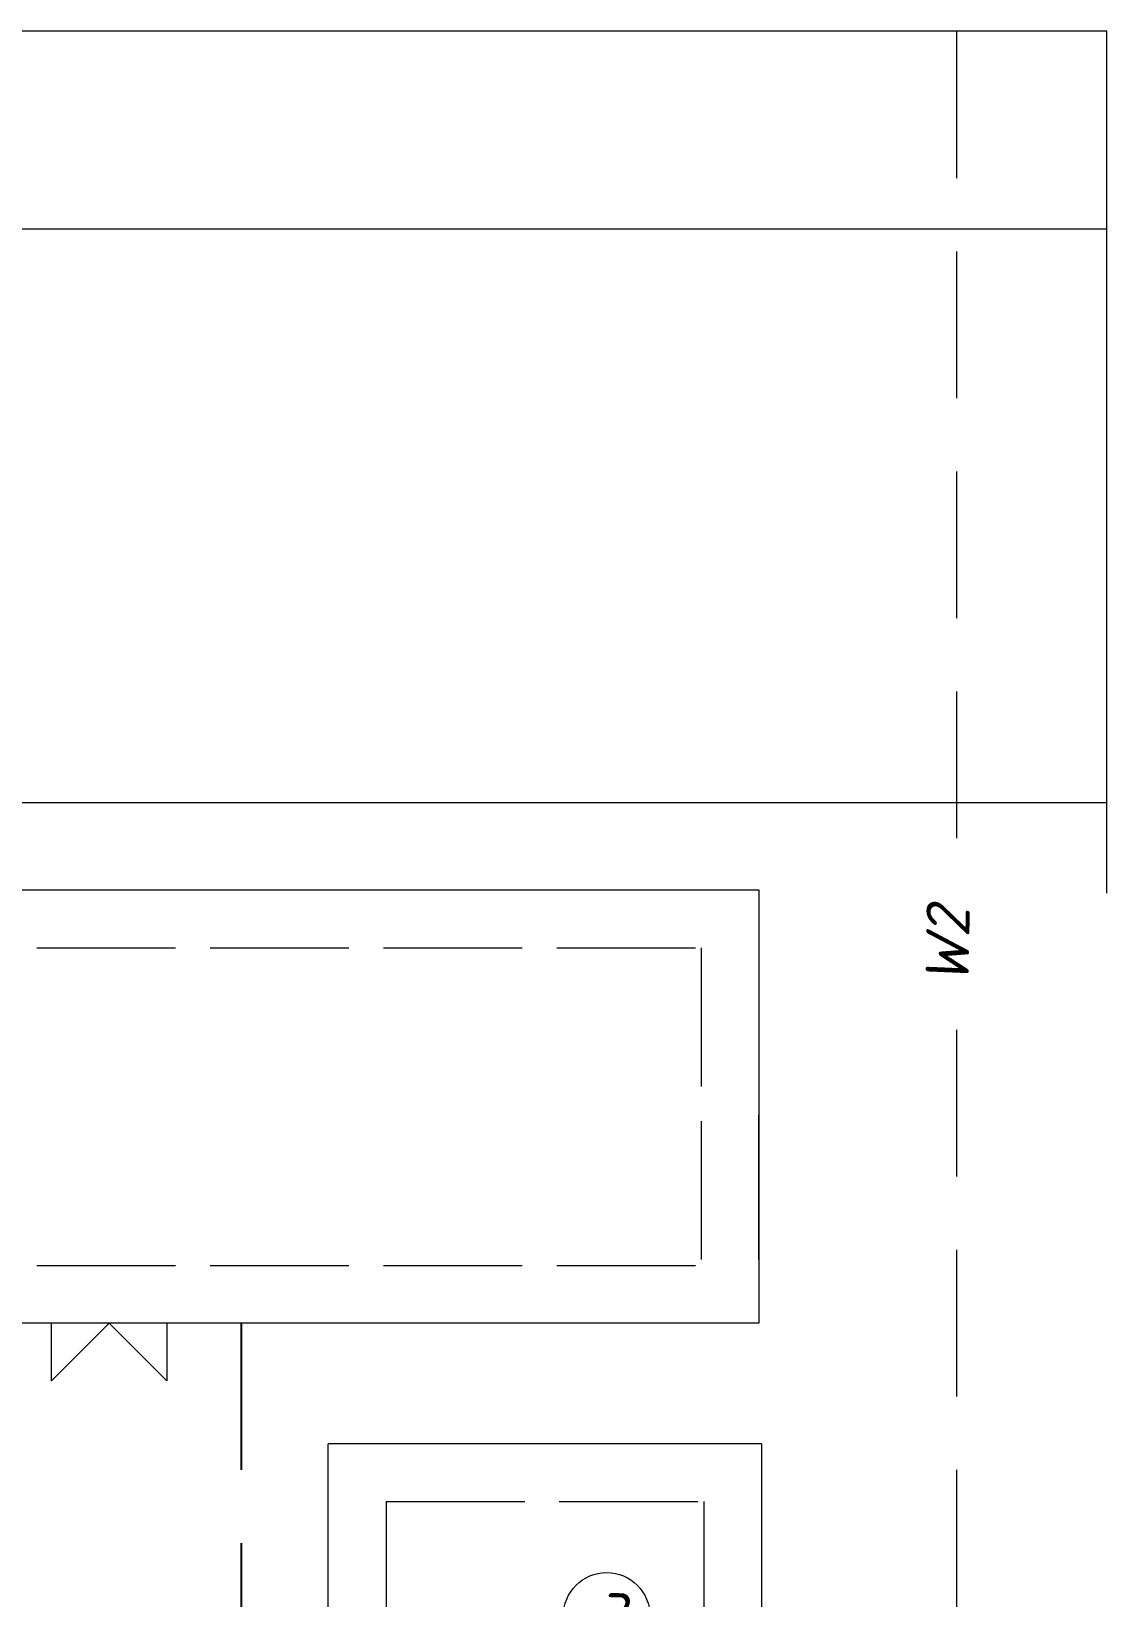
# Model space of a CAD drawing. Header units: millimetres. Extents: x 27137 to 30937, y -4667 to -569.
# Drawn here: x 29022.4 to 29059.6, y -2865.7 to -2811.5 of the extents above; entities that cross this region are included whole.
import ezdxf

# ---------------------------------------------------------------- set-up
doc = ezdxf.new("R2010")
doc.units = ezdxf.units.MM
doc.header["$LTSCALE"] = 0.4
doc.linetypes.add('ACAD_ISO02W100', pattern=[15, 12, -3])
doc.linetypes.add('штриховаяX2', pattern=[38.1, 25.4, -12.7])
doc.styles.add('Isocpeur', font='isocpeui.ttf', dxfattribs={"height": 2.5})

msp = doc.modelspace()

# ---------------------------------------------------------------- linework, layer by layer
at = {"lineweight": 15}
for p, q in [((29059.6276, -2811.474), (28944.7172, -2811.474)), ((29059.6276, -2841.3123), (29059.6276, -2811.474)), ((29059.6276, -2838.1865), (28931.6972, -2838.1893)), ((29002.5848, -2841.2064), (29047.5848, -2841.2064)), ((29002.5848, -2841.2064), (29047.5848, -2841.2064)), ((29047.5848, -2841.2064), (29047.5848, -2856.2064)), ((29047.5848, -2841.2064), (29047.5848, -2856.2064)), ((29047.5848, -2853.9997), (29047.5848, -2848.9997)), ((29047.5848, -2853.9997), (29047.5848, -2848.9997)), ((29047.5848, -2856.2064), (29002.5848, -2856.2064)), ((29023.0848, -2858.2064), (29023.0848, -2856.2064)), ((29023.0848, -2858.2064), (29025.0848, -2856.2064)), ((29025.0848, -2856.2064), (29027.0848, -2858.2064)), ((29027.0848, -2856.2064), (29027.0848, -2858.2064)), ((29032.6737, -2905.3818), (29032.6737, -2860.3818)), ((29047.6737, -2860.3818), (29032.6737, -2860.3818)), ((29047.6737, -2860.3818), (29047.6737, -2905.3818)), ((29047.6737, -2860.3818), (29047.6737, -2905.3818))]:
    msp.add_line(p, q, dxfattribs=at)
at = {"linetype": 'штриховаяX2', "lineweight": 15, "ltscale": 0.5}
for p, q in [((29054.4259, -2811.474), (29054.4253, -2841.3306)), ((29054.4252, -2846.0506), (29054.4246, -2871.0879))]:
    msp.add_line(p, q, dxfattribs=at)
at = {"lineweight": 15, "ltscale": 0.5}
msp.add_line((29059.6276, -2818.3207), (28853.5677, -2818.3207), dxfattribs=at)
at = {"linetype": 'ACAD_ISO02W100', "lineweight": 15}
for p, q in [((29004.5848, -2843.2064), (29045.5848, -2843.2064)), ((29045.5848, -2843.2064), (29045.5848, -2854.2064)), ((29004.5848, -2854.2064), (29045.5848, -2854.2064)), ((29034.6737, -2862.3818), (29045.6737, -2862.3818)), ((29034.6737, -2862.3818), (29034.6737, -2903.3818)), ((29045.6737, -2862.3818), (29045.6737, -2903.3818))]:
    msp.add_line(p, q, dxfattribs=at)
at = {"linetype": 'штриховаяX2', "ltscale": 0.5}
msp.add_line((29029.6531, -2856.2064), (29029.6531, -2981.3502), dxfattribs=at)
at = {"lineweight": 15}
msp.add_circle((29042.3136, -2866.343), 1.5, dxfattribs=at)

# ---------------------------------------------------------------- texts
at = {"linetype": 'штриховаяX2', "lineweight": 15, "insert": (29053.3877, -2841.8142), "char_height": 1.5, "attachment_point": 3, "rotation": 89.09014, "style": 'Isocpeur'}
msp.add_mtext_dynamic_manual_height_columns('W2', width=3.719358, gutter_width=12.5, heights=[0], dxfattribs=at)
at = {"lineweight": 15, "insert": (29042.9479, -2865.5643), "char_height": 1.5, "attachment_point": 3, "rotation": 358.98224, "style": 'Isocpeur'}
msp.add_mtext_dynamic_manual_height_columns('3', width=1.525272, gutter_width=12.5, heights=[0], dxfattribs=at)

doc.saveas('drawing.dxf')
